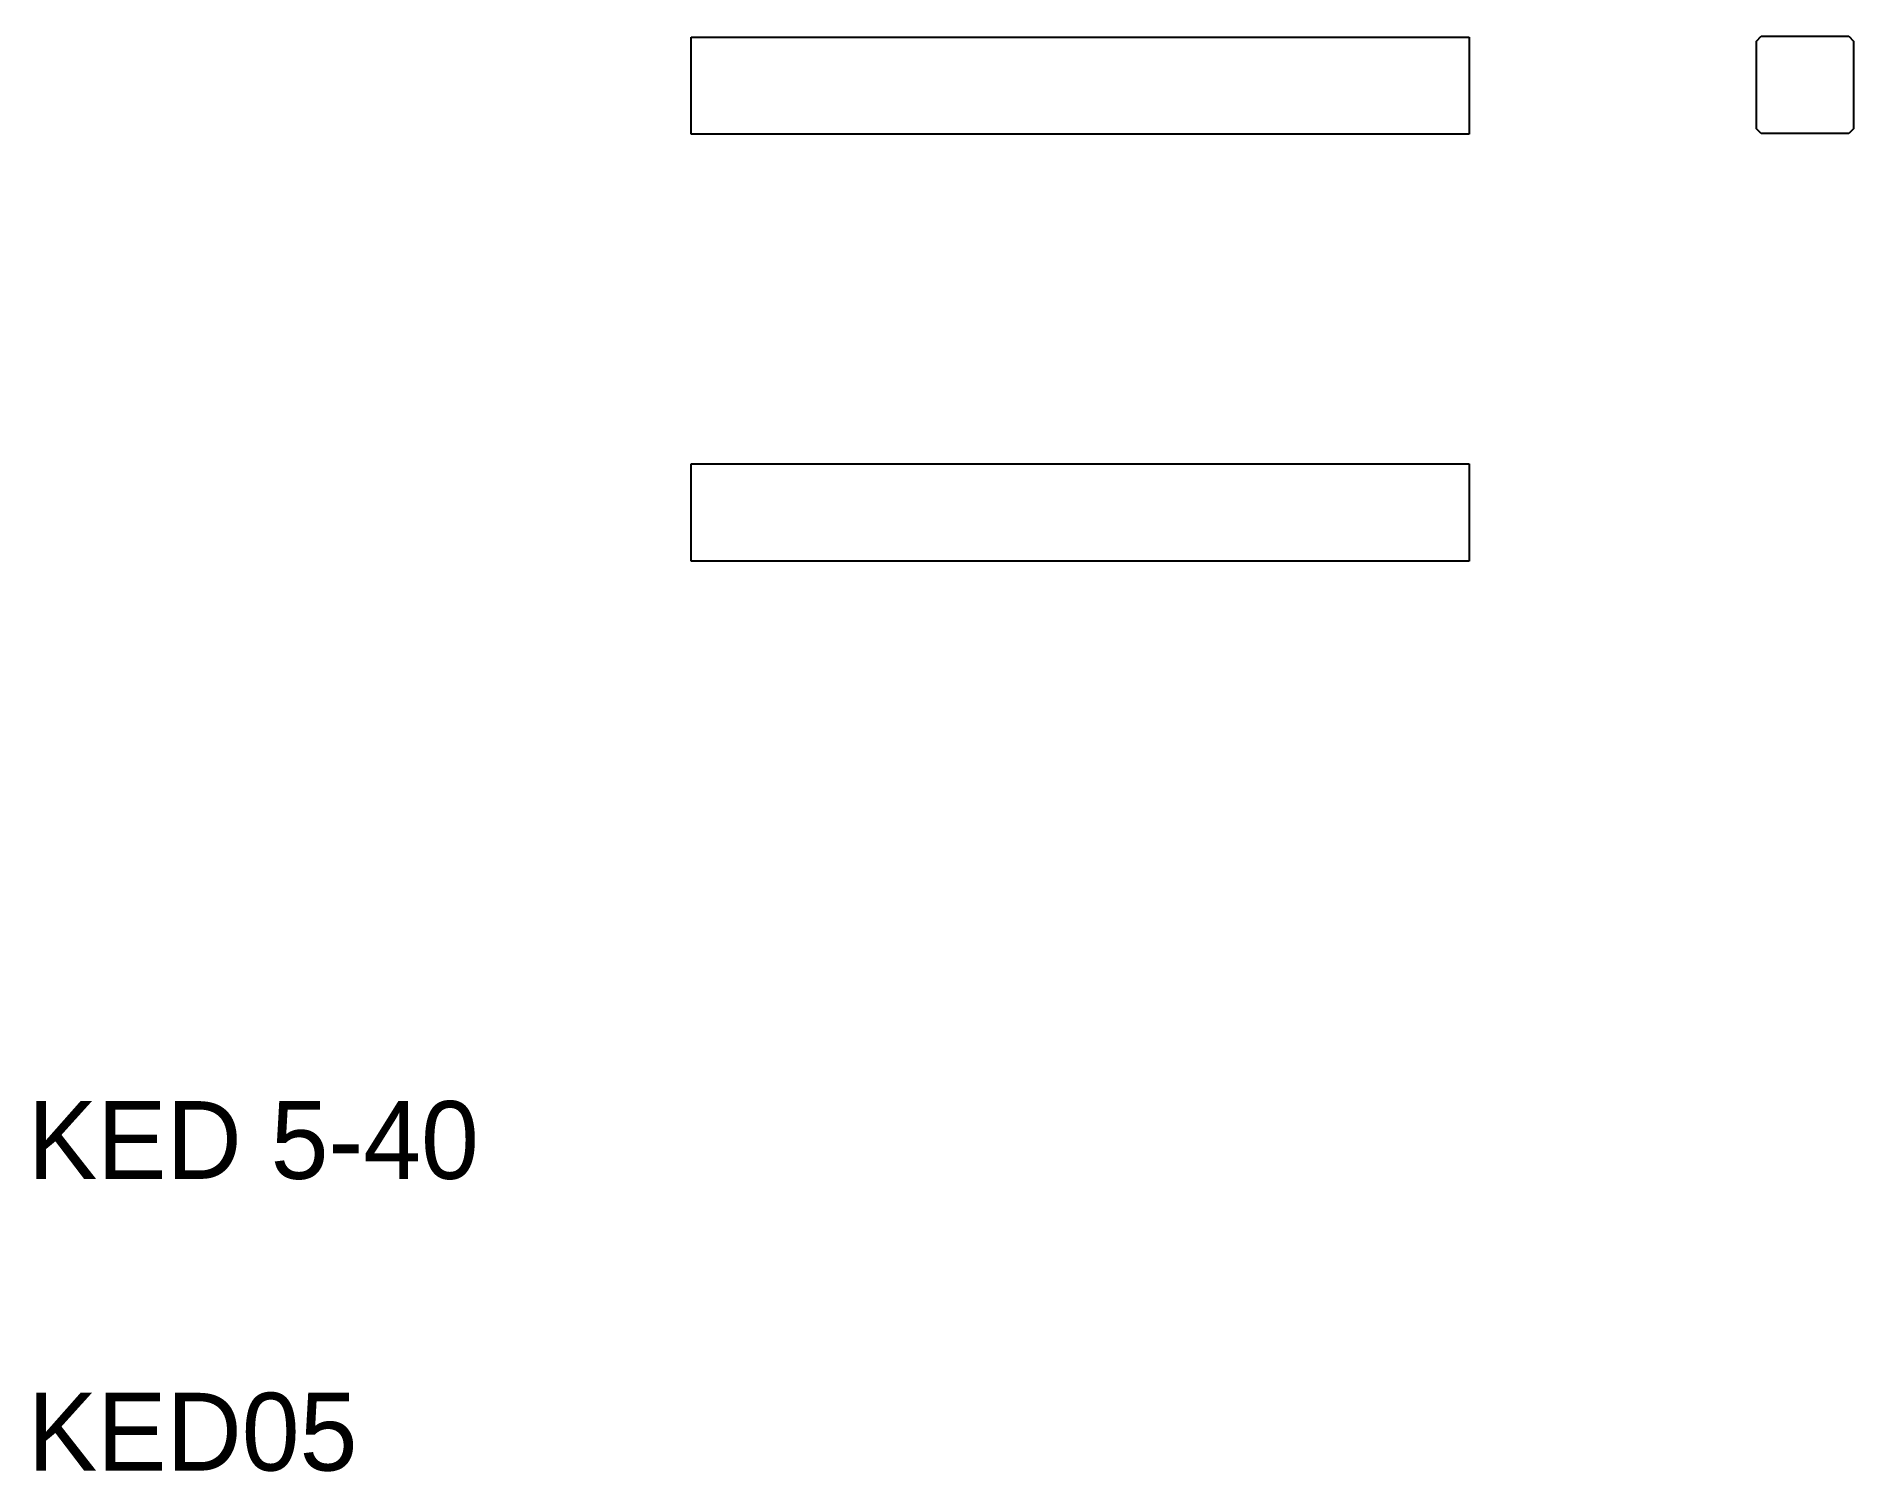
# Model space of a CAD drawing. Extents: x 10.4 to 103.9, y 9.9 to 83.8.
import ezdxf

# ---------------------------------------------------------------- set-up
doc = ezdxf.new("R2010")
doc.units = 0
doc.layers.get('0').update_dxf_attribs({"linetype": 'CONTINUOUS'})

msp = doc.modelspace()

# ---------------------------------------------------------------- linework, layer by layer
at = {"color": 7, "linetype": 'CONTINUOUS'}
for p, q in [((44.105, 78.721), (44.105, 83.721)), ((44.105, 83.721), (84.105, 83.721)), ((84.105, 83.721), (84.105, 78.721)), ((98.867, 83.506), (99.117, 83.756)), ((98.867, 79.006), (98.867, 83.506)), ((99.117, 83.756), (103.617, 83.756)), ((103.617, 83.756), (103.867, 83.506)), ((103.867, 83.506), (103.867, 79.006)), ((84.105, 78.721), (44.105, 78.721)), ((99.117, 78.756), (98.867, 79.006)), ((103.617, 78.756), (99.117, 78.756)), ((103.867, 79.006), (103.617, 78.756)), ((44.105, 61.772), (84.105, 61.772)), ((44.105, 56.772), (44.105, 61.772)), ((54.105, 61.772), (54.105, 61.772)), ((64.105, 61.772), (64.105, 61.772)), ((84.105, 61.772), (84.105, 56.772)), ((84.105, 56.772), (44.105, 56.772))]:
    msp.add_line(p, q, dxfattribs=at)

# ---------------------------------------------------------------- texts
for s, p in [('KED 5-40', (10, 25)), ('KED05', (10, 10))]:
    msp.add_text(s, height=4, dxfattribs=at).set_placement(p)

doc.saveas('drawing.dxf')
